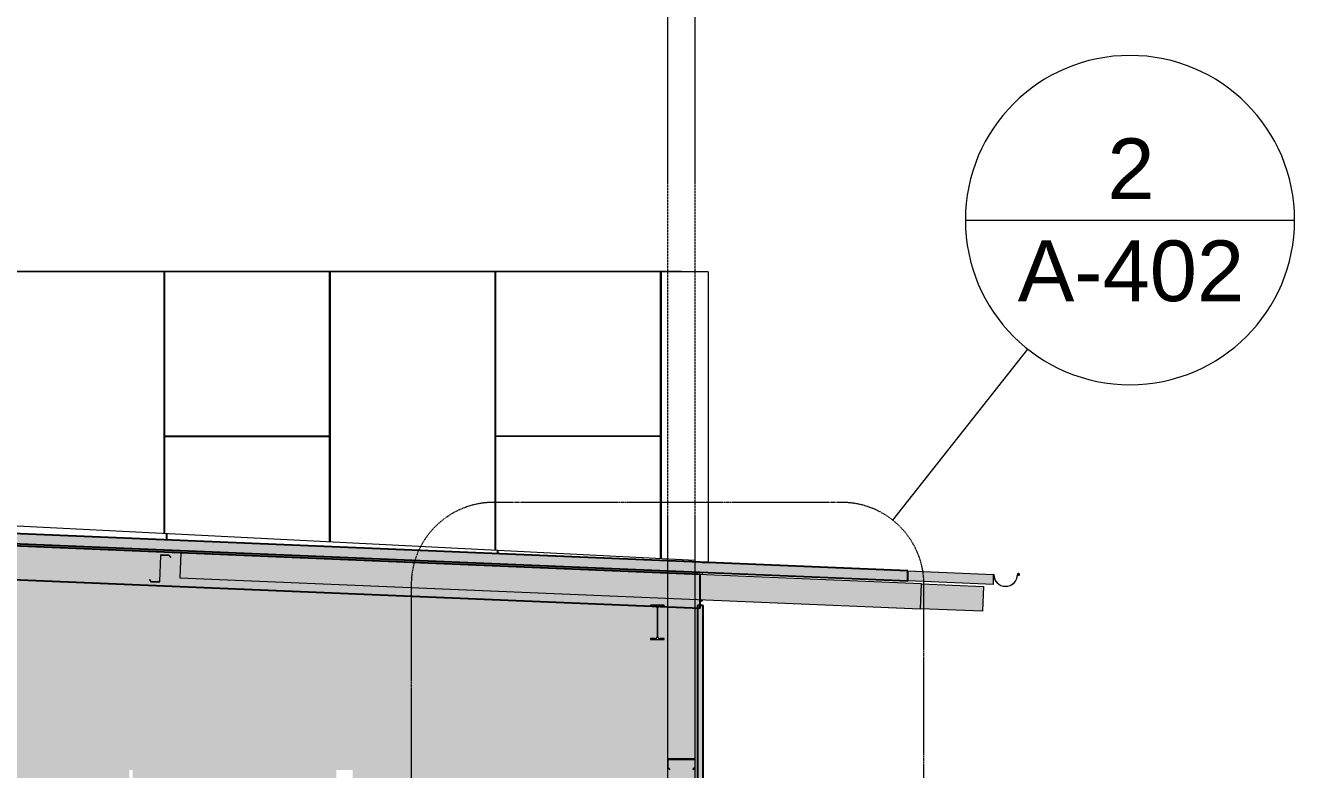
# Model space of a CAD drawing. Header units: inches. Extents: x -54880 to -186, y -132 to 853.
# Drawn here: x -15470.8 to -15100.7, y 96.1 to 313.1 of the extents above; entities that cross this region are included whole.
import ezdxf

# ---------------------------------------------------------------- set-up
doc = ezdxf.new("R2010")
doc.units = ezdxf.units.IN
doc.header["$MEASUREMENT"] = 0
doc.linetypes.add('Dash Dot 3_16_', pattern=[0.3125, 0.1875, -0.0625, 0, -0.0625])
doc.linetypes.add('Grid Line 1_2_', pattern=[0.875, 0.5, -0.125, 0.125, -0.125])
for name, color, linetype, lineweight in [('A-ANNO-SYMB', 150, 'Continuous', 9), ('A-CLNG', 13, 'Continuous', 9), ('A-ROOF', 132, 'Continuous', 9), ('A-ROOF-OTLN', 132, 'Continuous', 9), ('A-WALL', 113, 'Continuous', 9), ('A-WALL-PATT', 111, 'Continuous', 9), ('I-WALL', 2, 'Continuous', 9), ('L-SITE-WALL', 31, 'Continuous', 9), ('S-BEAM', 12, 'Continuous', 9), ('S-GRID', 1, 'Continuous', 9)]:
    doc.layers.add(name, color=color, linetype=linetype, lineweight=lineweight)
doc.styles.add('Arial_1', font='arial.ttf', dxfattribs={"height": 17.703593})
pattern_1 = [(0, (22783.8, 0.25), (-193, 193), [48, -145]), (90, (22783.8, 0.25), (-193, 1e-14), [96.25, -96.75]), (180, (22831.8, 96.5), (-193, 193), [48, -145]), (90, (22831.8, 0.25), (-193, 1e-14), [96.25, -96.75]), (180, (22831.8, 96.75), (-193, 193), [48, -145]), (90, (22831.8, 96.75), (-193, 1e-14), [96.25, -96.75]), (0, (22783.8, 193), (-193, 193), [48, -145]), (90, (22783.8, 96.75), (-193, 1e-14), [96.25, -96.75]), (0, (22832.05, 48.25), (-193, 193), [48, -145]), (90, (22832.05, 0), (-193, 1e-14), [48.25, -144.75]), (90, (22880.05, 0), (-193, 1e-14), [48.25, -144.75]), (0, (22832.05, 144.75), (-193, 193), [48, -145]), (90, (22832.05, 48.5), (-193, 1e-14), [96.25, -96.75]), (180, (22880.05, 48.5), (-193, 193), [48, -145]), (90, (22880.05, 48.5), (-193, 1e-14), [96.25, -96.75]), (90, (22832.05, 145), (-193, 1e-14), [48, -145]), (180, (22880.05, 145), (-193, 193), [48, -145]), (90, (22880.05, 145), (-193, 1e-14), [48, -145]), (0, (22880.3, 0.25), (-193, 193), [48, -145]), (90, (22880.3, 0.25), (-193, 1e-14), [96.25, -96.75]), (180, (22928.3, 96.5), (-193, 193), [48, -145]), (90, (22928.3, 0.25), (-193, 1e-14), [96.25, -96.75]), (180, (22928.3, 96.75), (-193, 193), [48, -145]), (90, (22928.3, 96.75), (-193, 1e-14), [96.25, -96.75]), (180, (22928.3, 193), (-193, 193), [48, -145]), (90, (22880.3, 96.75), (-193, 1e-14), [96.25, -96.75]), (0, (22928.55, 48.25), (-193, 193), [48, -145]), (90, (22928.55, 0), (-193, 1e-14), [48.25, -144.75]), (90, (22976.55, 0), (-193, 1e-14), [48.25, -144.75]), (0, (22928.55, 144.75), (-193, 193), [48, -145]), (90, (22928.55, 48.5), (-193, 1e-14), [96.25, -96.75]), (180, (22976.55, 48.5), (-193, 193), [48, -145]), (90, (22976.55, 48.5), (-193, 1e-14), [96.25, -96.75]), (90, (22928.55, 145), (-193, 1e-14), [48, -145]), (180, (22976.55, 145), (-193, 193), [48, -145]), (90, (22976.55, 145), (-193, 1e-14), [48, -145])]

# ---------------------------------------------------------------- blocks, each defined once
blk = doc.blocks.new('Girt_C - 8_D-1056689-Section 1')
at = {"layer": 'S-BEAM', "lineweight": 15}
for p, q in [((22787.3, 98.98), (22787.3, 96.61)), ((22787.3, 96.61), (22787.88, 96.13)), ((22787.41, 96.66), (22787.41, 98.98)), ((22787.95, 96.21), (22787.41, 96.66)), ((22795.12, 99.16), (22787.49, 99.16)), ((22787.49, 99.05), (22795.12, 99.05)), ((22795.19, 96.66), (22794.66, 96.21)), ((22794.73, 96.13), (22795.3, 96.61)), ((22795.19, 98.98), (22795.19, 96.66)), ((22795.3, 96.61), (22795.3, 98.98)), ((22787.88, 96.13), (22787.95, 96.21)), ((22794.66, 96.21), (22794.73, 96.13))]:
    blk.add_line(p, q, dxfattribs=at)
for centre, radius, start, end in [((22787.49, 98.98), 0.188, 90, 180), ((22787.49, 98.98), 0.0782, 90, 177.8773), ((22795.12, 98.98), 0.188, 0, 90), ((22795.12, 98.98), 0.0782, 3.0424, 90)]:
    blk.add_arc(centre, radius, start, end, dxfattribs=at)
blk = doc.blocks.new('W-Wide Flange - W10X15-1058984-Section 1')
at = {"layer": 'S-BEAM', "lineweight": 15}
for p, q in [((22786.3, 144), (22782.3, 144)), ((22782.3, 144), (22782.3, 143.73)), ((22782.3, 143.73), (22783.65, 143.73)), ((22784.19, 143.19), (22784.19, 134.81)), ((22784.42, 134.81), (22784.42, 143.19)), ((22784.96, 143.73), (22786.3, 143.73)), ((22786.3, 143.73), (22786.3, 144)), ((22783.65, 134.27), (22782.3, 134.27)), ((22782.3, 134.27), (22782.3, 134)), ((22782.3, 134), (22786.3, 134)), ((22786.3, 134.27), (22784.96, 134.27)), ((22786.3, 134), (22786.3, 134.27))]:
    blk.add_line(p, q, dxfattribs=at)
for centre, start, end in [((22783.65, 143.19), 0, 90), ((22784.96, 143.19), 90, 180), ((22783.65, 134.81), 270, 0), ((22784.96, 134.81), 180, 270)]:
    blk.add_arc(centre, 0.542, start, end, dxfattribs=at)
blk = doc.blocks.new('Dimension Lumber - 4x8-1038247-Section 1')
at = {"layer": 'S-BEAM'}
blk.add_hatch(color=256, dxfattribs=at).paths.add_polyline_path([(22861, 142.99), (22861.3, 150.23), (22645.36, 159.23), (22645.05, 151.98), (22801.64, 145.46)], flags=0)
at = {"layer": 'S-BEAM', "lineweight": 15}
for p, q in [((22645.36, 159.23), (22645.05, 151.98)), ((22861.3, 150.23), (22645.36, 159.23)), ((22645.05, 151.98), (22861, 142.99)), ((22861, 142.99), (22861.3, 150.23))]:
    blk.add_line(p, q, dxfattribs=at)
blk = doc.blocks.new('Dimension Lumber - 4x8-1038248-Section 1')
at = {"layer": 'S-BEAM'}
blk.add_hatch(color=256, dxfattribs=at).paths.add_polyline_path([(22879.06, 142.23), (22879.36, 149.48), (22861.3, 150.23), (22861, 142.99), (22861.3, 142.97)], flags=0)
for p, q in [((22861.3, 150.23), (22879.36, 149.48)), ((22879.36, 149.48), (22879.06, 142.23)), ((22879.06, 142.23), (22861, 142.99))]:
    blk.add_line(p, q, dxfattribs=at)
blk = doc.blocks.new('Girt_Z - 8_D-1038470-Section 1')
at = {"layer": 'S-BEAM'}
h = blk.add_hatch(color=256, dxfattribs=at)
h.paths.add_polyline_path([(22638.99, 150.73), (22638.99, 150.84), (22636.68, 150.94), (22636.25, 151.49), (22636.16, 151.43), (22636.62, 150.83)], flags=0)
h.paths.add_polyline_path([(22639.18, 150.91), (22639.5, 158.53), (22639.39, 158.54), (22639.07, 150.92)], flags=0)
h.paths.add_polyline_path([(22642.32, 157.96), (22642.41, 158.02), (22641.95, 158.62), (22639.58, 158.72), (22639.58, 158.61), (22641.89, 158.51)], flags=0)
at = {"layer": 'S-BEAM', "lineweight": 15}
for p, q in [((22639.39, 158.54), (22639.07, 150.92)), ((22639.18, 150.91), (22639.5, 158.53)), ((22641.95, 158.62), (22639.58, 158.72)), ((22639.58, 158.61), (22641.89, 158.51)), ((22641.89, 158.51), (22642.32, 157.96)), ((22642.41, 158.02), (22641.95, 158.62)), ((22642.32, 157.96), (22642.41, 158.02)), ((22636.25, 151.49), (22636.16, 151.43)), ((22636.16, 151.43), (22636.62, 150.83)), ((22636.68, 150.94), (22636.25, 151.49)), ((22636.62, 150.83), (22638.99, 150.73)), ((22638.99, 150.84), (22636.68, 150.94))]:
    blk.add_line(p, q, dxfattribs=at)
for centre, radius, start, end in [((22639.58, 158.53), 0.187, 87.6141, 177.6141), ((22639.58, 158.53), 0.0782, 89.7368, 177.6141), ((22638.99, 150.92), 0.0782, 270.6564, 357.6141), ((22638.99, 150.92), 0.188, 267.6141, 357.6141)]:
    blk.add_arc(centre, radius, start, end, dxfattribs=at)
blk = doc.blocks.new('Girt_C - 8_D-1077142-Section 1')
at = {"layer": 'S-BEAM'}
for points in [[(22370.34, 241.12), (22370.34, 241.3), (22364.05, 241.25), (22364.05, 241.12)], [(22370.34, 238.75), (22370.34, 241.12), (22364.05, 241.12), (22364.05, 238.75)], [(22371.37, 241.12), (22371.37, 241.25), (22370.34, 241.25), (22370.34, 241.12)], [(22371.37, 238.75), (22371.37, 241.12), (22370.34, 241.12), (22370.34, 238.75)], [(22360.2, 238.27), (22370.34, 238.27), (22370.34, 238.75), (22364.05, 238.75), (22364.05, 238.52), (22360.05, 238.52), (22360.13, 238.27)], [(22371.37, 238.27), (22371.37, 238.75), (22370.34, 238.75), (22370.34, 238.27)]]:
    blk.add_hatch(color=256, dxfattribs=at).paths.add_polyline_path(points, flags=0)
for p, q in [((22370.34, 241.3), (22364.05, 241.3)), ((22371.92, 241.3), (22370.34, 241.3)), ((22791.3, 241.3), (22371.92, 241.3)), ((22791.3, 241.3), (22791.3, 241.25)), ((22360.05, 238.27), (22360.05, 238.52)), ((22360.05, 238.27), (22370.34, 238.27)), ((22364.05, 238.75), (22370.34, 238.75)), ((22370.34, 238.75), (22371.37, 238.75)), ((22370.34, 238.27), (22371.37, 238.27))]:
    blk.add_line(p, q, dxfattribs=at)
blk = doc.blocks.new('Section - Callout Head-19020-Section 1')
at = {"layer": 'A-ANNO-SYMB'}
blk.add_line((22474.62, 462.29), (22570.62, 462.29), dxfattribs=at)
for start, end in [(0, 180), (180, 360)]:
    blk.add_arc((22522.62, 462.29), 48, start, end, dxfattribs=at)

msp = doc.modelspace()

# ---------------------------------------------------------------- hatches: boundary and pattern name
at = {"layer": 'A-CLNG'}
msp.add_hatch(color=256, dxfattribs=at).paths.add_polyline_path([(-15273.95888, 143.16246), (-15273.95888, 152.92092), (-15700.58388, 170.69696), (-15700.58388, 160.9385), (-15288.48813, 143.76785)], flags=0)
at = {"layer": 'A-ROOF'}
for points in [[(-15213.45888, 151.12565), (-15213.45888, 154.00315), (-15700.58388, 174.30002), (-15700.58388, 171.42253), (-15269.12126, 153.44492)], [(-15188.45888, 150.08398), (-15188.45888, 152.96148), (-15213.45888, 154.00315), (-15213.45888, 151.12565), (-15191.65376, 150.2171)]]:
    msp.add_hatch(color=256, dxfattribs=at).paths.add_polyline_path(points, flags=0)
at = {"layer": 'A-ROOF-OTLN'}
msp.add_hatch(color=256, dxfattribs=at).paths.add_polyline_path([(-15184.95888, 149.46148), (-15184.05301, 149.58074), (-15183.20888, 149.93039), (-15182.484, 150.4866), (-15181.92779, 151.21148), (-15181.57813, 152.05561), (-15181.63851, 152.07179), (-15181.98191, 151.24273), (-15182.5282, 150.5308), (-15183.24013, 149.98452), (-15184.06918, 149.64111), (-15184.95888, 149.52398), (-15185.84857, 149.64111), (-15186.67763, 149.98452), (-15187.38955, 150.5308), (-15187.93584, 151.24273), (-15188.27925, 152.07179), (-15188.33962, 152.05561), (-15187.98996, 151.21148), (-15187.43375, 150.4866), (-15186.70888, 149.93039), (-15185.86474, 149.58074)], flags=0)
at = {"layer": 'A-WALL', "transparency": 33554649}
msp.add_hatch(color=256, dxfattribs=at).paths.add_polyline_path([(-15274.74628, 0.0625), (-15273.17148, 0.0625), (-15273.17148, 143.9375), (-15274.74628, 143.9375), (-15274.74628, 95.20088)], flags=0)
at = {"layer": 'A-WALL-PATT'}
h = msp.add_hatch(dxfattribs=at)
h.set_pattern_fill('FP_14', color=256, style=0, pattern_type=2)
h.set_pattern_definition([(90, (22639.43, -192.75), (-193, -193), [48, -145]), (180, (22639.43, -192.75), (-2e-14, -193), [96.25, -96.75]), (270, (22543.18, -144.75), (-193, -193), [48, -145]), (180, (22639.43, -144.75), (-2e-14, -193), [96.25, -96.75]), (270, (22542.93, -144.75), (-193, -193), [48, -145]), (180, (22542.93, -144.75), (-2e-14, -193), [96.25, -96.75]), (90, (22446.68, -192.75), (-193, -193), [48, -145]), (180, (22542.93, -192.75), (-2e-14, -193), [96.25, -96.75]), (90, (22591.43, -144.5), (-193, -193), [48, -145]), (180, (22639.68, -144.5), (-2e-14, -193), [48.25, -144.75]), (180, (22639.68, -96.5), (-2e-14, -193), [48.25, -144.75]), (90, (22494.93, -144.5), (-193, -193), [48, -145]), (180, (22591.18, -144.5), (-2e-14, -193), [96.25, -96.75]), (270, (22591.18, -96.5), (-193, -193), [48, -145]), (180, (22591.18, -96.5), (-2e-14, -193), [96.25, -96.75]), (180, (22494.68, -144.5), (-2e-14, -193), [48, -145]), (270, (22494.68, -96.5), (-193, -193), [48, -145]), (180, (22494.68, -96.5), (-2e-14, -193), [48, -145]), (90, (22639.43, -96.25), (-193, -193), [48, -145]), (180, (22639.43, -96.25), (-2e-14, -193), [96.25, -96.75]), (270, (22543.18, -48.25), (-193, -193), [48, -145]), (180, (22639.43, -48.25), (-2e-14, -193), [96.25, -96.75]), (270, (22542.93, -48.25), (-193, -193), [48, -145]), (180, (22542.93, -48.25), (-2e-14, -193), [96.25, -96.75]), (270, (22446.68, -48.25), (-193, -193), [48, -145]), (180, (22542.93, -96.25), (-2e-14, -193), [96.25, -96.75]), (90, (22591.43, -48), (-193, -193), [48, -145]), (180, (22639.68, -48), (-2e-14, -193), [48.25, -144.75]), (180, (22639.68, 0), (-2e-14, -193), [48.25, -144.75]), (90, (22494.93, -48), (-193, -193), [48, -145]), (180, (22591.18, -48), (-2e-14, -193), [96.25, -96.75]), (270, (22591.18, 0), (-193, -193), [48, -145]), (180, (22591.18, 0), (-2e-14, -193), [96.25, -96.75]), (180, (22494.68, -48), (-2e-14, -193), [48, -145]), (270, (22494.68, 0), (-193, -193), [48, -145]), (180, (22494.68, 0), (-2e-14, -193), [48, -145])])
h.paths.add_polyline_path([(-15273.33388, 145.25), (-15273.33388, 145.63433), (-15273.95888, 145.66038), (-15273.95888, 145.25)], flags=0)
h.paths.add_polyline_path([(-15273.33388, 152.89063), (-15273.33388, 153.62044), (-15274.74628, 153.67929), (-15274.74628, 152.95373), (-15273.95888, 152.91667)], flags=0)
h.paths.add_polyline_path([(-15273.33388, 156.49794), (-15273.33388, 156.50333), (-15273.46336, 156.50333)], flags=0)
h.paths.add_polyline_path([(-15275.45888, 156.58648), (-15275.45888, 157.17944), (-15533.2038, 170.17944), (-15600.02138, 170.22088), (-15600.02138, 173.54955), (-15610.57186, 174.08169), (-15610.57186, 170.54952), (-15288.48813, 157.12936)], flags=0)
h.paths.add_polyline_path([(-15664.69686, 172.80473), (-15664.69686, 175.34067), (-15666.25936, 175.34067), (-15666.25936, 180.46567), (-15667.25936, 180.46567), (-15667.25936, 192.46567), (-15666.25936, 192.46567), (-15666.25936, 193.11324), (-15686.13436, 201.821), (-15686.13436, 207.72804), (-15671.38436, 215.59067), (-15631.95888, 215.59067), (-15631.95888, 241.25), (-15698.84285, 241.25), (-15698.84285, 191.19158), (-15699.39638, 191.19158), (-15699.39638, 174.25054), (-15695.19251, 174.07538)], flags=0)
h = msp.add_hatch(dxfattribs=at)
h.set_pattern_fill('FP_19', color=256, style=0, pattern_type=2)
h.set_pattern_definition(pattern_1)
h.paths.add_polyline_path([(-15275.45888, 157.17944), (-15275.45888, 241.25), (-15631.95888, 241.25), (-15631.95888, 175.1604), (-15288.48813, 157.83661)], flags=0)
h = msp.add_hatch(dxfattribs=at)
h.set_pattern_fill('FP_19', color=256, style=0, pattern_type=2)
h.set_pattern_definition(pattern_1)
h.paths.add_polyline_path([(-15271.70888, 156.50333), (-15271.70888, 241.25), (-15275.45888, 241.25), (-15275.45888, 156.58648), (-15273.46336, 156.50333)], flags=0)
at = {"layer": 'I-WALL'}
h = msp.add_hatch(color=256, dxfattribs=at)
h.paths.add_polyline_path([(-15646.50575, 0), (-15551.45888, 0), (-15551.45888, 29.5), (-15646.50575, 29.5), (-15646.50575, 20.18088)], flags=0)
h.paths.add_polyline_path([(-15476.45888, 0), (-15463.09524, 0.00001), (-15462.24141, 7.82677), (-15462.95888, 8.28981), (-15464.25221, 9.53664), (-15465.13052, 10.84558), (-15465.78456, 12.81442), (-15465.95888, 14.25), (-15450.95888, 14.25), (-15451.17681, 12.45513), (-15451.9723, 10.54097), (-15453.10657, 9.04489), (-15454.29741, 8.02565), (-15454.67634, 7.82677), (-15453.82251, 0), (-15440.45888, 0), (-15440.45888, 96), (-15439.45888, 96), (-15439.45888, 0), (-15402.59524, 0.00001), (-15401.74141, 7.82677), (-15402.45888, 8.28981), (-15403.75221, 9.53664), (-15404.68938, 11.00079), (-15405.28456, 12.81442), (-15405.45888, 14.25), (-15390.45888, 14.25), (-15390.67681, 12.45513), (-15391.4723, 10.54097), (-15392.47552, 9.16099), (-15393.79741, 8.02565), (-15394.17634, 7.82677), (-15393.32251, 0), (-15380.08388, 0), (-15380.08388, 96), (-15375.33388, 96), (-15375.33388, 0), (-15274.74628, 0.0625), (-15274.74628, 143.19527), (-15285.96392, 143.66267), (-15286.18498, 143.57111), (-15286.34388, 142.98545), (-15286.2652, 134.62257), (-15286.18498, 134.42889), (-15285.80138, 134.27), (-15284.45888, 134.27), (-15284.45888, 134), (-15288.45888, 134), (-15288.45888, 134.27), (-15287.11638, 134.27), (-15286.7219, 134.45513), (-15286.57388, 134.8125), (-15286.65255, 143.37743), (-15286.73277, 143.57111), (-15287.11638, 143.71069), (-15646.50575, 158.68525), (-15646.44979, 126.48112), (-15644.35922, 126.48112), (-15642.31434, 126.04646), (-15640.40451, 125.19615), (-15638.7132, 123.96734), (-15637.31434, 122.41375), (-15636.26905, 120.60326), (-15635.62303, 118.61501), (-15635.40451, 116.5359), (-15635.62303, 114.45678), (-15636.26905, 112.46853), (-15637.31434, 110.65804), (-15638.7132, 109.10445), (-15640.40451, 107.87564), (-15642.31434, 107.02533), (-15644.35922, 106.59068), (-15646.50575, 106.59068), (-15646.50575, 31), (-15551.45888, 31), (-15551.45888, 96), (-15550.45888, 96), (-15550.45888, 0), (-15514.45888, 0), (-15514.45888, 96), (-15513.45888, 96), (-15513.45888, 0), (-15477.45888, 0), (-15477.45888, 96), (-15476.45888, 96), (-15476.45888, 1.42588)], flags=0)
h.paths.add_polyline_path([(-15458.95888, 14.5), (-15465.95888, 14.5), (-15466.00048, 14.79265), (-15466.51316, 14.94854), (-15466.64283, 15.0216), (-15466.77204, 15.02633), (-15466.86794, 15.18886), (-15467.01858, 15.23121), (-15467.07862, 15.49118), (-15467.21268, 15.49213), (-15467.57251, 17.25), (-15467.91829, 25.75), (-15468.01992, 25.82116), (-15468.28628, 25.91751), (-15468.29838, 26.02179), (-15468.4351, 26.02179), (-15468.25272, 27.29358), (-15468.1469, 27.29358), (-15467.88492, 27.40474), (-15467.79981, 27.4634), (-15467.68314, 27.51326), (-15467.77555, 27.57592), (-15467.63173, 27.65149), (-15464.70888, 27.75), (-15449.44499, 27.67144), (-15449.04919, 27.48781), (-15449.03126, 27.4046), (-15448.88484, 27.37883), (-15448.66503, 27.29358), (-15448.59392, 27.29358), (-15448.48265, 26.02179), (-15448.66503, 26.02179), (-15448.66503, 25.87026), (-15449.28432, 25.81463), (-15448.95888, 25.75), (-15449.45423, 16.71755), (-15449.70527, 15.49118), (-15449.89584, 15.49118), (-15449.95223, 15.22914), (-15450.18398, 15.04494), (-15450.27492, 15.09075), (-15450.43856, 15.03381), (-15450.43856, 14.93792), (-15450.76253, 14.81433), (-15450.95888, 14.77199), (-15450.95888, 14.5), (-15458.94509, 14.5)], flags=0)
h.paths.add_polyline_path([(-15404.68938, 14.5), (-15405.45888, 14.5), (-15405.50048, 14.79265), (-15406.01316, 14.94854), (-15406.14283, 15.0216), (-15406.27204, 15.02633), (-15406.36794, 15.18886), (-15406.51858, 15.23121), (-15406.57862, 15.49118), (-15406.71268, 15.49213), (-15407.07251, 17.25), (-15407.41829, 25.75), (-15407.51992, 25.82116), (-15407.78628, 25.91751), (-15407.79838, 26.02179), (-15407.9351, 26.02179), (-15407.75272, 27.29358), (-15407.6469, 27.29358), (-15407.36534, 27.40641), (-15407.36856, 27.48781), (-15407.18314, 27.51326), (-15407.27555, 27.57592), (-15407.13343, 27.65139), (-15404.20888, 27.75), (-15388.94499, 27.67144), (-15388.54919, 27.48781), (-15388.53126, 27.4046), (-15388.38484, 27.37883), (-15388.16503, 27.29358), (-15388.09392, 27.29358), (-15387.98265, 26.02179), (-15388.16503, 26.02179), (-15388.16503, 25.87026), (-15388.78432, 25.81463), (-15388.45888, 25.75), (-15388.95423, 16.71755), (-15389.20527, 15.49118), (-15389.39584, 15.49118), (-15389.45223, 15.22914), (-15389.7042, 15.06289), (-15389.77492, 15.09075), (-15389.93856, 15.03381), (-15389.93856, 14.93792), (-15390.26253, 14.81433), (-15390.45888, 14.77199), (-15390.45888, 14.5), (-15404.65749, 14.5)], flags=0)
h.paths.add_polyline_path([(-15532.45888, 17), (-15534.46645, 17.31964), (-15536.1195, 18.06107), (-15537.5064, 19.17767), (-15538.52105, 20.5), (-15539.23633, 22.3096), (-15539.45888, 24), (-15539.45888, 48), (-15539.30663, 48.76537), (-15538.87309, 49.41421), (-15538.22424, 49.84776), (-15537.22424, 50), (-15527.41373, 49.99102), (-15526.69351, 49.84776), (-15526.04466, 49.41421), (-15525.61112, 48.76537), (-15525.45888, 48), (-15525.45888, 24), (-15525.69739, 22.18827), (-15526.45888, 20.41897), (-15527.50913, 19.05025), (-15528.95888, 17.93782), (-15530.64714, 17.23852), (-15531.60499, 17.11242)], flags=0)
h.paths.add_polyline_path([(-15495.45888, 17), (-15497.27061, 17.23852), (-15499.1195, 18.06107), (-15500.5064, 19.17767), (-15501.52376, 20.50653), (-15502.23633, 22.3096), (-15502.45888, 24), (-15502.45888, 48), (-15502.30663, 48.76537), (-15501.87309, 49.41421), (-15501.22424, 49.84776), (-15500.22424, 50), (-15490.45888, 50), (-15489.6319, 49.8066), (-15489.04466, 49.41421), (-15488.61112, 48.76537), (-15488.45888, 48), (-15488.45888, 24), (-15488.69739, 22.18827), (-15489.45888, 20.41897), (-15490.50913, 19.05025), (-15491.95888, 17.93782), (-15493.7705, 17.22228), (-15494.60499, 17.11242)], flags=0)
h.paths.add_polyline_path([(-15276.03341, 45.51791), (-15276.10371, 45.6017), (-15275.56825, 46.051), (-15275.56825, 48.37128), (-15275.45888, 48.36719), (-15275.45888, 46), (-15275.64638, 45.84267)], flags=0)
h.paths.add_polyline_path([(-15282.88434, 45.51791), (-15283.45888, 46.051), (-15283.45888, 48.36719), (-15283.3495, 48.36719), (-15283.2714, 45.98547), (-15282.81404, 45.6017)], flags=0)
h.paths.add_polyline_path([(-15275.64632, 48.44531), (-15283.2714, 48.44531), (-15283.27138, 48.55469), (-15275.64638, 48.55469)], flags=0)
h.paths.add_polyline_path([(-15282.88434, 96.12728), (-15283.45888, 96.66038), (-15283.45888, 98.97656), (-15283.3495, 98.97656), (-15283.2714, 96.59485), (-15282.81404, 96.21107)], flags=0)
h.paths.add_polyline_path([(-15276.03341, 96.12728), (-15276.10371, 96.21107), (-15275.56825, 96.66038), (-15275.56825, 98.98066), (-15275.45888, 98.97656), (-15275.45888, 96.60937), (-15275.64638, 96.45204)], flags=0)
h.paths.add_polyline_path([(-15276.10371, 99.05469), (-15283.2714, 99.05469), (-15283.2714, 99.16406), (-15275.64638, 99.16406), (-15275.64632, 99.05469), (-15276.03341, 99.05469)], flags=0)
h.paths.add_polyline_path([(-15619.33269, 106.59068), (-15621.37757, 107.02533), (-15623.2874, 107.87564), (-15624.97871, 109.10445), (-15626.37757, 110.65804), (-15627.42286, 112.46853), (-15628.06888, 114.45678), (-15628.2874, 116.5359), (-15628.06888, 118.61501), (-15627.40844, 120.62823), (-15626.37757, 122.41375), (-15624.97871, 123.96734), (-15623.2874, 125.19615), (-15621.37757, 126.04646), (-15619.33269, 126.48112), (-15617.24212, 126.48112), (-15615.19723, 126.04646), (-15613.2874, 125.19615), (-15611.5961, 123.96734), (-15610.19723, 122.41375), (-15609.15195, 120.60326), (-15608.50593, 118.61501), (-15608.2874, 116.5359), (-15608.50593, 114.45678), (-15609.15195, 112.46853), (-15610.19723, 110.65804), (-15611.5961, 109.10445), (-15613.2874, 107.87564), (-15615.19723, 107.02533), (-15617.24212, 106.59068), (-15617.72501, 106.59068)], flags=0)
h.paths.add_polyline_path([(-15274.74628, 152.95373), (-15274.74628, 153.67929), (-15646.50575, 169.13563), (-15646.50575, 168.44371), (-15275.20857, 152.97299)], flags=0)

# ---------------------------------------------------------------- linework, layer by layer
at = {"layer": 'A-ANNO-SYMB'}
msp.add_line((-15217.8584, 168.80854), (-15178.45028, 218.65034), dxfattribs=at)
at = {"layer": 'A-ANNO-SYMB', "linetype": 'Dash Dot 3_16_'}
for p, q in [((-15232.74366, 173.98226), (-15334.24853, 173.98226)), ((-15358.24853, 149.98226), (-15358.24853, 4.29636)), ((-15208.74366, 4.29636), (-15208.74366, 149.98226))]:
    msp.add_line(p, q, dxfattribs=at)
for centre, start, end in [((-15334.24853, 149.98226), 90, 180), ((-15232.74366, 149.98226), 0, 90)]:
    msp.add_arc(centre, 24, start, end, dxfattribs=at)
at = {"layer": 'A-CLNG', "lineweight": 25}
for p, q in [((-15273.95888, 152.92092), (-15700.58388, 170.69696)), ((-15700.58388, 160.9385), (-15273.95888, 143.16246)), ((-15273.95888, 143.16246), (-15273.95888, 152.92092))]:
    msp.add_line(p, q, dxfattribs=at)
at = {"layer": 'A-ROOF', "lineweight": 25}
for p, q in [((-15213.45888, 154.00315), (-15700.58388, 174.30002)), ((-15646.50575, 169.16927), (-15213.45888, 151.12565)), ((-15213.45888, 151.12565), (-15213.45888, 154.00315))]:
    msp.add_line(p, q, dxfattribs=at)
at = {"layer": 'A-ROOF'}
for p, q in [((-15213.45888, 154.00315), (-15188.45888, 152.96148)), ((-15188.45888, 150.08398), (-15188.45888, 152.96148)), ((-15188.45888, 150.08398), (-15213.45888, 151.12565))]:
    msp.add_line(p, q, dxfattribs=at)
at = {"layer": 'A-ROOF-OTLN'}
for p, q in [((-15188.39638, 152.96148), (-15188.45888, 152.96148)), ((-15181.3585, 152.76453), (-15181.40313, 152.7199))]:
    msp.add_line(p, q, dxfattribs=at)
for centre, radius, start, end in [((-15184.95888, 152.96148), 3.5, 180, 360), ((-15184.95888, 152.96148), 3.4375, 180, 0), ((-15181.21547, 152.96148), 0.3059, 232.1590092, 180), ((-15181.21547, 152.96148), 0.2434, 234.0109671, 180)]:
    msp.add_arc(centre, radius, start, end, dxfattribs=at)
at = {"layer": 'A-WALL', "lineweight": 25}
for p, q in [((-15274.74628, 143.9375), (-15274.74628, 0.0625)), ((-15273.17148, 143.9375), (-15274.74628, 143.9375)), ((-15273.17148, 0.0625), (-15273.17148, 143.9375))]:
    msp.add_line(p, q, dxfattribs=at)
at = {"layer": 'I-WALL'}
msp.add_line((-15274.74628, 152.95373), (-15274.74628, 153.67929), dxfattribs=at)
at = {"layer": 'L-SITE-WALL'}
for p, q in [((-15271.70888, 241.25), (-15699.39638, 241.25)), ((-15271.70888, 241.25), (-15271.70888, 156.50333)), ((-15631.95888, 175.1604), (-15275.45888, 157.17944)), ((-15275.45888, 156.58648), (-15275.45888, 157.17944)), ((-15273.46336, 156.50333), (-15271.70888, 156.50333)), ((-15273.33388, 152.89063), (-15273.33388, 153.62044)), ((-15273.95888, 145.25), (-15273.33388, 145.25)), ((-15273.33388, 145.25), (-15273.33388, 145.63433))]:
    msp.add_line(p, q, dxfattribs=at)
at = {"layer": 'S-GRID', "linetype": 'Grid Line 1_2_'}
for p, q in [((-15283.45888, -132), (-15283.45888, 648.65882)), ((-15283.45888, -132), (-15283.45888, 648.65882)), ((-15275.45888, -132), (-15275.45888, 648.65882)), ((-15275.45888, -132), (-15275.45888, 648.65882))]:
    msp.add_line(p, q, dxfattribs=at)

# ---------------------------------------------------------------- block references
at = {"layer": 'A-ANNO-SYMB'}
msp.add_blockref('Section - Callout Head-19020-Section 1', (-37671.30114, -205.98944), dxfattribs=at)
at = {"layer": 'S-BEAM'}
for name in ['Girt_C - 8_D-1077142-Section 1', 'Dimension Lumber - 4x8-1038247-Section 1', 'Girt_Z - 8_D-1038470-Section 1', 'Dimension Lumber - 4x8-1038248-Section 1', 'W-Wide Flange - W10X15-1058984-Section 1', 'Girt_C - 8_D-1056689-Section 1']:
    msp.add_blockref(name, (-38070.76169, 0), dxfattribs=at)

# ---------------------------------------------------------------- texts
at = {"layer": 'A-ANNO-SYMB', "attachment_point": 2, "line_spacing_factor": 0.938532, "style": 'Arial_1'}
for s, insert, char_height, width in [('2', (-15148.4029, 280.12052), 17.70359, 16.416), ('A-402', (-15148.4029, 250.35579), 17.703593, 78.624)]:
    msp.add_mtext(s, dxfattribs=dict(at, insert=insert, char_height=char_height, width=width))

doc.saveas('drawing.dxf')
